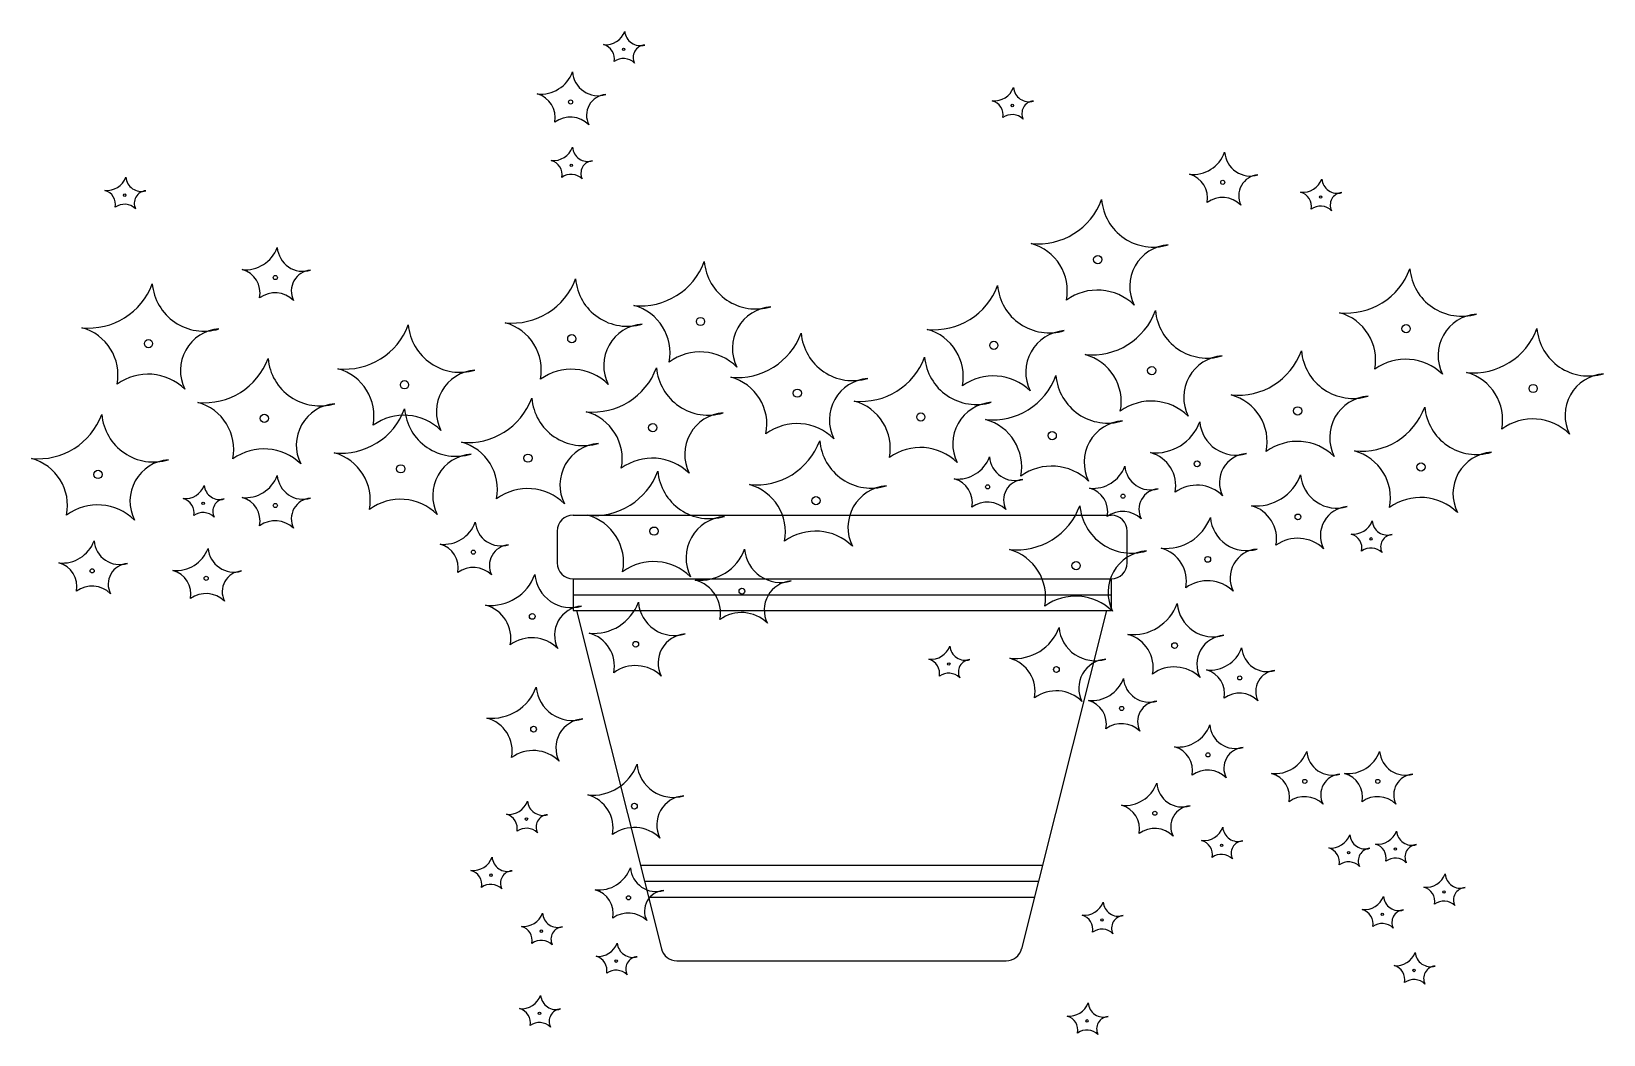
# Model space of a CAD drawing. Header units: millimetres. Extents: x 414.69 to 418.31, y 556.59 to 559.55.
# Drawn here: x 417.8208 to 418.3147, y 556.6566 to 556.9718 of the extents above; entities that cross this region are included whole.
import ezdxf

# ---------------------------------------------------------------- set-up
doc = ezdxf.new("R2010")
doc.units = ezdxf.units.MM

# ---------------------------------------------------------------- blocks, each defined once
blk = doc.blocks.new('COLGAN')
at = {"ltscale": 0.5}
for p, q in [((-0.0845432993167421, 0), (0.0845432993167492, 0)), ((-0.08954329931674465, -0.004999999999999005), (-0.08954329931674465, -0.01499999999999879)), ((0.08954329931674465, -0.01500000000000057), (0.08954329931674465, -0.004999999999999005)), ((-0.0845432993167492, -0.01999999999999957), (0.0845432993167421, -0.01999999999999957)), ((-0.08347019474958017, -0.02999999999999936), (-0.05678956538423563, -0.1362180960057024)), ((0.08305128113008209, -0.02999999999999936), (0.05637065176473754, -0.1362180960056989)), ((-0.0519402105693203, -0.1400000000000006), (0.05152129694982222, -0.1399999999999988))]:
    blk.add_line(p, q, dxfattribs=at)
at = {"color": 8, "ltscale": 0.5}
for p, q in [((-0.0845432993167492, -0.01999999999999957), (-0.0845432993167492, -0.02999999999999936)), ((0.0845432993167421, -0.01999999999999957), (0.0845432993167421, -0.02999999999999936)), ((-0.0845432993167492, -0.02499999999999858), (0.0845432993167421, -0.02499999999999858)), ((-0.0845432993167492, -0.02999999999999936), (0.0845432993167421, -0.02999999999999936)), ((-0.06337521630906195, -0.1100000000000012), (0.06295630268955676, -0.1100000000000012)), ((-0.06211928015653001, -0.115000000000002), (0.06170036653702482, -0.1150000000000002)), ((-0.06086334400399096, -0.120000000000001), (0.06044443038449288, -0.1199999999999974))]:
    blk.add_line(p, q, dxfattribs=at)
at = {"color": 3}
for centre, radius in [((-0.06866635262636578, 0.1463286379603481), 0.0003885486948055166), ((0.0534394414491004, 0.128720496060355), 0.0003885486948055166), ((-0.2254079223221197, 0.1005474639341593), 0.0003885486948055166), ((0.09724541261174835, 0.04542806300309721), 0.001295162316018389), ((0.2170753045480183, 0.03980182847383773), 0.001295162316018389), ((-0.1815296881856412, 0.03041082200361167), 0.001295162316018389), ((-0.05951664558291725, 0.02750382608160606), 0.001295162316018389), ((0.1148894821574089, -0.07530750062004721), 0.0006475811580091943), ((-0.09919279160682493, -0.09548987719323776), 0.0003885486948055166), ((0.1796545721643881, -0.1430318704956335), 0.0003885486948055166), ((0.07692133421898006, -0.1588791931194216), 0.0003885486948055166)]:
    blk.add_circle(centre, radius, dxfattribs=at)
at = {"color": 8}
for centre, radius in [((-0.08532865679917734, 0.1298245118685202), 0.0006475811580091943), ((0.1195507873517911, 0.1045861700589885), 0.0006475811580091943), ((0.08029332272217005, 0.0803005573869271), 0.001295162316018389), ((-0.1780821008096325, 0.07465233137210348), 0.0006475811580091943), ((-0.04450750382783042, 0.06085125957828552), 0.001295162316018389), ((0.1771560906545773, 0.05858385412980738), 0.001295162316018389), ((-0.2179266098969777, 0.05388834453693647), 0.001295162316018389), ((-0.08494878654835958, 0.05543230068141192), 0.001295162316018389), ((0.04763188295538612, 0.05334808767731047), 0.001295162316018389), ((-0.1375011503702481, 0.04097569951429847), 0.001295162316018389), ((-0.01407232832856664, 0.03834174387535327), 0.001295162316018389), ((0.1431073594920136, 0.03275856408453137), 0.001295162316018389), ((0.0659763895449359, 0.02500276030426818), 0.001295162316018389), ((-0.1386752520035799, 0.01456348666430785), 0.001295162316018389), ((-0.09870715059317092, 0.01791642846100672), 0.001295162316018389), ((0.1115007492981164, 0.01612997470379618), 0.000906613621212872), ((0.1818524717521299, 0.01515042218453644), 0.001295162316018389), ((-0.2337768738449313, 0.01280266738810099), 0.001295162316018389), ((-0.00823543350931999, 0.00457745760543915), 0.001295162316018389), ((0.045680706354851, 0.00889478866812432), 0.0006475811580091943), ((0.08820657619957473, 0.005976882833071073), 0.0006475811580091943), ((-0.2007519533546613, 0.003702683484194225), 0.0003885486948055166), ((-0.1780821008096325, 0.00304588001615258), 0.0006475811580091943), ((-0.05909971544019754, -0.005009927299642669), 0.001295162316018389), ((0.1661524987652072, -0.007449142262238695), 0.0003885486948055166), ((-0.115855108497513, -0.01162757156717475), 0.0006475811580091943), ((0.07348095406354105, -0.01584784509339165), 0.001295162316018389), ((0.1148361141325793, -0.01388272561563042), 0.000906613621212872), ((-0.1998028474884634, -0.01984470699694185), 0.0006475811580091943), ((-0.03150291941597771, -0.02388695057842938), 0.000906613621212872), ((-0.0973763431019492, -0.03180696253712334), 0.000906613621212872), ((-0.0648565550427378, -0.04056066732676911), 0.000906613621212872), ((0.1044131022043473, -0.04097750738448624), 0.000906613621212872), ((0.0334798535791947, -0.04677400013486732), 0.0003885486948055166), ((0.06730719703615762, -0.0484806920009806), 0.000906613621212872), ((0.1248955639429212, -0.05113061197072888), 0.0006475811580091943), ((0.08778965877473155, -0.06071799687580892), 0.0006475811580091943), ((0.1453246576566656, -0.08364435263646008), 0.0006475811580091943), ((0.1682552813552007, -0.08364435263646008), 0.0006475811580091943), ((-0.06527347246758097, -0.09141551040274365), 0.000906613621212872), ((0.09821265798508705, -0.0936485903147748), 0.0006475811580091943), ((0.1191887259433173, -0.1037070126230049), 0.0003885486948055166), ((0.1737841021513873, -0.1048808836634656), 0.0003885486948055166), ((-0.1103466871751024, -0.1130980190932327), 0.0003885486948055166), ((0.1890473343594934, -0.1183804642063322), 0.0003885486948055166), ((-0.0671301895845744, -0.1202111387148346), 0.0006475811580091943), ((0.08161771531653272, -0.1271845351563297), 0.0003885486948055166), ((0.1696747782294352, -0.1254237158801246), 0.0003885486948055166), ((-0.0944964232271488, -0.1307061609932241), 0.0003885486948055166), ((-0.07101454317514566, -0.1400971674634519), 0.0003885486948055166), ((-0.09508346768487286, -0.1565314383229861), 0.0003885486948055166)]:
    blk.add_circle(centre, radius, dxfattribs=at)
at = {"color": 6}
for centre, radius in [((-0.08510367374992711, 0.1099384831199011), 0.0003885486948055166), ((0.150302222099377, 0.09996052841392888), 0.0003885486948055166), ((0.02470125925685096, 0.03083857197437645), 0.001295162316018389), ((0.1431867025076485, -0.0005437420445453256), 0.000906613621212872), ((-0.2356127120241993, -0.01749696491602215), 0.0006475811580091943), ((-0.0969594129592295, -0.06723862175342532), 0.000906613621212872), ((0.1591079271188818, -0.1060547547039246), 0.0003885486948055166)]:
    blk.add_circle(centre, radius, dxfattribs=at)
at = {"color": 3}
for centre, radius, start, end in [((-0.07430481369758013, 0.1541905457297048), 0.006389277288983978, 264.2607335064543, 339.7404930215817), ((-0.06344562401892517, 0.1523885980815969), 0.004882478059328513, 184.8227235696845, 286.8149095490329), ((-0.07615390007894973, 0.1433836696270845), 0.004611250862035145, 349.0056524851302, 74.78547675895318), ((-0.06870859610332047, 0.1384956882868007), 0.004958557351118664, 45.46987553409949, 126.0588825550564), ((-0.06173780495638681, 0.143806904064812), 0.003919119424025097, 94.32288329585161, 206.9525475024504), ((0.04780098037788605, 0.1365824038297134), 0.006389277288983978, 264.2607335064543, 339.7404930215817), ((0.0586601700565339, 0.1347804561816019), 0.004882478059328513, 184.8227235696845, 286.8149095490329), ((0.04595189399651645, 0.1257755277270896), 0.004611250862035145, 349.0056524851302, 74.78547675895318), ((0.06036798911907937, 0.1261987621648188), 0.003919119424025097, 94.32288329585161, 206.9525475024504), ((0.0533971979721386, 0.1208875463868075), 0.004958557351118664, 45.46987553409949, 126.0588825550564), ((-0.2310463833933341, 0.1084093717035159), 0.006389277288983978, 264.2607335064543, 339.7404930215817), ((-0.2201871937146791, 0.1066074240554062), 0.004882478059328513, 184.8227235696845, 286.8149095490329), ((-0.2328954697747037, 0.09760249560089385), 0.004611250862035145, 349.0056524851302, 74.78547675895318), ((-0.2184793746521336, 0.09802573003862136), 0.003919119424025097, 94.32288329585161, 206.9525475024504), ((-0.2254501657990744, 0.09271451426061006), 0.004958557351118664, 45.46987553409949, 126.0588825550564), ((0.07845054237436955, 0.07163442223428795), 0.02129759096327993, 264.2607335064543, 339.7404930215817), ((0.114647841303217, 0.06562793007392287), 0.01627492686442837, 184.8227235696845, 286.8149095490329), ((0.1982804343106324, 0.06600818770502848), 0.02129759096327993, 264.2607335064543, 339.7404930215817), ((0.234477733239487, 0.06000169554466339), 0.01627492686442837, 184.8227235696845, 286.8149095490329), ((0.07228692110313517, 0.03561150189221607), 0.01537083620678382, 349.0056524851302, 74.78547675895318), ((0.1203405715116972, 0.03702228335131075), 0.01306373141341699, 94.32288329585161, 206.9525475024504), ((-0.20032455842302, 0.05661718123480242), 0.02129759096327993, 264.2607335064543, 339.7404930215817), ((-0.1641272594941725, 0.05061068907443556), 0.01627492686442837, 184.8227235696845, 286.8149095490329), ((-0.07831151582029605, 0.05371018531279503), 0.02129759096327993, 264.2607335064543, 339.7404930215817), ((-0.04211421689144856, 0.04770369315242817), 0.01627492686442837, 184.8227235696845, 286.8149095490329), ((0.1921168130394051, 0.02998526736295481), 0.01537083620678382, 349.0056524851302, 74.78547675895318), ((0.24017046344796, 0.03139604882204949), 0.01306373141341699, 94.32288329585161, 206.9525475024504), ((-0.2064881796942544, 0.02059426089272876), 0.01537083620678382, 349.0056524851302, 74.78547675895318), ((-0.1584345292856923, 0.02200504235182521), 0.01306373141341699, 94.32288329585161, 206.9525475024504), ((0.097104601021897, 0.01931823075793915), 0.01652852450372888, 45.46987553409949, 126.0588825550564), ((-0.08447513709153043, 0.01768726497072137), 0.01537083620678382, 349.0056524851302, 74.78547675895318), ((-0.03642148668296841, 0.01909804642981783), 0.01306373141341699, 94.32288329585161, 206.9525475024504), ((0.2169344929581669, 0.01369199622867967), 0.01652852450372888, 45.46987553409949, 126.0588825550564), ((-0.1816704997754925, 0.004300989758451834), 0.01652852450372888, 45.46987553409949, 126.0588825550564), ((-0.0596574571727686, 0.001393993836446228), 0.01652852450372888, 45.46987553409949, 126.0588825550564), ((0.105492047038716, -0.06220432100445095), 0.01064879548163996, 264.2607335064543, 339.7404930215817), ((0.1235906965031432, -0.06520756708463438), 0.008137463432214187, 184.8227235696845, 286.8149095490329), ((0.1024102364031023, -0.08021578117548955), 0.007685418103391909, 349.0056524851302, 74.78547675895318), ((0.1264370616073762, -0.07951039044594133), 0.006531865706708495, 94.32288329585161, 206.9525475024504), ((0.1148190763624797, -0.08836241674262624), 0.00826426225186444, 45.46987553409949, 126.0588825550564), ((-0.1048312526780393, -0.08762796942388107), 0.006389277288983978, 264.2607335064543, 339.7404930215817), ((-0.09397206299938432, -0.08942991707199077), 0.004882478059328513, 184.8227235696845, 286.8149095490329), ((-0.1066803390594089, -0.09843484552650317), 0.004611250862035145, 349.0056524851302, 74.78547675895318), ((-0.09923503508377962, -0.103322826866787), 0.004958557351118664, 45.46987553409949, 126.0588825550564), ((-0.09226424393683885, -0.09801161108877565), 0.003919119424025097, 94.32288329585161, 206.9525475024504), ((0.1740161110931737, -0.1351699627262768), 0.006389277288983978, 264.2607335064543, 339.7404930215817), ((0.1848753007718287, -0.1369719103743865), 0.004882478059328513, 184.8227235696845, 286.8149095490329), ((0.1721670247118041, -0.1459768388288989), 0.004611250862035145, 349.0056524851302, 74.78547675895318), ((0.1865831198343741, -0.1455536043911696), 0.003919119424025097, 94.32288329585161, 206.9525475024504), ((0.1796123286874334, -0.1508648201691809), 0.004958557351118664, 45.46987553409949, 126.0588825550564), ((0.07128287314776571, -0.1510172853500649), 0.006389277288983978, 264.2607335064543, 339.7404930215817), ((0.06943378676639611, -0.1618241614526852), 0.004611250862035145, 349.0056524851302, 74.78547675895318), ((0.08214206282642067, -0.1528192329981728), 0.004882478059328513, 184.8227235696845, 286.8149095490329), ((0.08384988188896614, -0.1614009270149577), 0.003919119424025097, 94.32288329585161, 206.9525475024504), ((0.07687909074202537, -0.166712142792969), 0.004958557351118664, 45.46987553409949, 126.0588825550564)]:
    blk.add_arc(centre, radius, start, end, dxfattribs=at)
at = {"color": 8}
for centre, radius, start, end in [((-0.09472609191787029, 0.1429276914841147), 0.01064879548163996, 264.2607335064543, 339.7404930215817), ((-0.076627442453443, 0.1399244454039312), 0.008137463432214187, 184.8227235696845, 286.8149095490329), ((-0.09780790255348393, 0.1249162313130778), 0.007685418103391909, 349.0056524851302, 74.78547675895318), ((-0.07378107734920292, 0.1256216220426261), 0.006531865706708495, 94.32288329585161, 206.9525475024504), ((-0.08539906259410657, 0.1167695957459394), 0.00826426225186444, 45.46987553409949, 126.0588825550564), ((0.1101533522330982, 0.1176893496745848), 0.01064879548163996, 264.2607335064543, 339.7404930215817), ((0.1282520016975255, 0.1146861035944013), 0.008137463432214187, 184.8227235696845, 286.8149095490329), ((0.1070715415974846, 0.09967788950354617), 0.007685418103391909, 349.0056524851302, 74.78547675895318), ((0.1310983668017656, 0.1003832802330962), 0.006531865706708495, 94.32288329585161, 206.9525475024504), ((0.06149845248479124, 0.1065069166181161), 0.02129759096327993, 264.2607335064543, 339.7404930215817), ((0.09769575141363873, 0.100500424457751), 0.01627492686442837, 184.8227235696845, 286.8149095490329), ((0.1194803815568619, 0.09153125393640948), 0.00826426225186444, 45.46987553409949, 126.0588825550564), ((-0.1874795359283254, 0.08775551098769796), 0.01064879548163996, 264.2607335064543, 339.7404930215817), ((-0.1693808864638982, 0.08475226490751453), 0.008137463432214187, 184.8227235696845, 286.8149095490329), ((0.05533483121355687, 0.0704839962760424), 0.01537083620678382, 349.0056524851302, 74.78547675895318), ((0.1033884816221189, 0.07189477773513886), 0.01306373141341699, 94.32288329585161, 206.9525475024504), ((-0.06330237406520922, 0.08705761880947804), 0.02129759096327993, 264.2607335064543, 339.7404930215817), ((-0.02710507513636173, 0.08105112664911118), 0.01627492686442837, 184.8227235696845, 286.8149095490329), ((-0.1905613465639391, 0.06974405081666113), 0.007685418103391909, 349.0056524851302, 74.78547675895318), ((-0.1665345213596581, 0.07044944154620936), 0.006531865706708495, 94.32288329585161, 206.9525475024504), ((-0.1037436567857384, 0.08163865991260266), 0.02129759096327993, 264.2607335064543, 339.7404930215817), ((-0.06754635785689089, 0.0756321677522358), 0.01627492686442837, 184.8227235696845, 286.8149095490329), ((0.1583612204171985, 0.08479021336099812), 0.02129759096327993, 264.2607335064543, 339.7404930215817), ((0.194558519346046, 0.07878372120063304), 0.01627492686442837, 184.8227235696845, 286.8149095490329), ((-0.2367214801343565, 0.08009470376812544), 0.02129759096327993, 264.2607335064543, 339.7404930215817), ((-0.200524181205509, 0.07408821160776036), 0.01627492686442837, 184.8227235696845, 286.8149095490329), ((-0.1781525066045617, 0.06159741524952267), 0.00826426225186444, 45.46987553409949, 126.0588825550564), ((0.02883701271800021, 0.07955444690849944), 0.02129759096327993, 264.2607335064543, 339.7404930215817), ((0.0650343116468548, 0.07354795474813258), 0.01627492686442837, 184.8227235696845, 286.8149095490329), ((0.0801525111323187, 0.05419072514176904), 0.01652852450372888, 45.46987553409949, 126.0588825550564), ((-0.0694659953364436, 0.05103469846740438), 0.01537083620678382, 349.0056524851302, 74.78547675895318), ((-0.02141234492788158, 0.05244547992649906), 0.01306373141341699, 94.32288329585161, 206.9525475024504), ((-0.1562960206076269, 0.06718205874548744), 0.02129759096327993, 264.2607335064543, 339.7404930215817), ((-0.1200987216787794, 0.06117556658512235), 0.01627492686442837, 184.8227235696845, 286.8149095490329), ((-0.1099072780569657, 0.045615739570529), 0.01537083620678382, 349.0056524851302, 74.78547675895318), ((-0.06185362764841074, 0.04702652102962546), 0.01306373141341699, 94.32288329585161, 206.9525475024504), ((0.1521975991459641, 0.04876729301892446), 0.01537083620678382, 349.0056524851302, 74.78547675895318), ((0.200251249554519, 0.05017807447801914), 0.01306373141341699, 94.32288329585161, 206.9525475024504), ((-0.2428851014055908, 0.04407178342605356), 0.01537083620678382, 349.0056524851302, 74.78547675895318), ((-0.1948314509970288, 0.04548256488514824), 0.01306373141341699, 94.32288329585161, 206.9525475024504), ((-0.03286719856594544, 0.06454810310654402), 0.02129759096327993, 264.2607335064543, 339.7404930215817), ((0.003330100362902044, 0.05854161094617893), 0.01627492686442837, 184.8227235696845, 286.8149095490329), ((0.02267339144677294, 0.04353152656642578), 0.01537083620678382, 349.0056524851302, 74.78547675895318), ((0.07072704185532785, 0.04494230802552224), 0.01306373141341699, 94.32288329585161, 206.9525475024504), ((-0.04464831541768177, 0.03474142733312746), 0.01652852450372888, 45.46987553409949, 126.0588825550564), ((0.1243124892546348, 0.05896492331572034), 0.02129759096327993, 264.2607335064543, 339.7404930215817), ((0.1605097881834823, 0.05295843115535526), 0.01627492686442837, 184.8227235696845, 286.8149095490329), ((-0.1624596418788613, 0.03115913840341378), 0.01537083620678382, 349.0056524851302, 74.78547675895318), ((-0.1144059914703064, 0.03256991986251023), 0.01306373141341699, 94.32288329585161, 206.9525475024504), ((-0.08508959813820383, 0.02932246843625386), 0.01652852450372888, 45.46987553409949, 126.0588825550564), ((0.1770152790647259, 0.03247402188464932), 0.01652852450372888, 45.46987553409949, 126.0588825550564), ((-0.218067421486829, 0.02777851229177841), 0.01652852450372888, 45.46987553409949, 126.0588825550564), ((-0.03903081983717982, 0.02852518276447213), 0.01537083620678382, 349.0056524851302, 74.78547675895318), ((0.009022830571375096, 0.02993596422356681), 0.01306373141341699, 94.32288329585161, 206.9525475024504), ((0.04749107136553476, 0.02723825543215064), 0.01652852450372888, 45.46987553409949, 126.0588825550564), ((0.0471815193075571, 0.05120911953545892), 0.02129759096327993, 264.2607335064543, 339.7404930215817), ((0.08337881823640458, 0.04520262737509206), 0.01627492686442837, 184.8227235696845, 286.8149095490329), ((-0.1175020208305568, 0.04412278769219924), 0.02129759096327993, 264.2607335064543, 339.7404930215817), ((-0.08130472190170934, 0.03811629553183238), 0.01627492686442837, 184.8227235696845, 286.8149095490329), ((0.1181488679834075, 0.02294200297364668), 0.01537083620678382, 349.0056524851302, 74.78547675895318), ((0.1662025183919624, 0.02435278443274314), 0.01306373141341699, 94.32288329585161, 206.9525475024504), ((-0.2525717440823101, 0.03900902661929173), 0.02129759096327993, 264.2607335064543, 339.7404930215817), ((-0.2163744451534626, 0.03300253445892665), 0.01627492686442837, 184.8227235696845, 286.8149095490329), ((-0.1574701222409587, 0.04076984589549681), 0.02129759096327993, 264.2607335064543, 339.7404930215817), ((-0.1376419619600995, 0.01486586726914041), 0.01652852450372888, 45.46987553409949, 126.0588825550564), ((-0.1212728233121112, 0.03476335373513173), 0.01627492686442837, 184.8227235696845, 286.8149095490329), ((0.04101789803632272, 0.01518619919338526), 0.01537083620678382, 349.0056524851302, 74.78547675895318), ((0.1630576015147511, 0.04135678141572896), 0.02129759096327993, 264.2607335064543, 339.7404930215817), ((0.1992549004435986, 0.0353502892553621), 0.01627492686442837, 184.8227235696845, 286.8149095490329), ((-0.01421313991841799, 0.01223191163019521), 0.01652852450372888, 45.46987553409949, 126.0588825550564), ((0.08907154844487764, 0.01659698065247994), 0.01306373141341699, 94.32288329585161, 206.9525475024504), ((0.09834434013195192, 0.03447442616563023), 0.01490831367429595, 264.2607335064543, 339.7404930215817), ((0.1236824493821445, 0.03026988165337308), 0.01139244880509986, 184.8227235696845, 286.8149095490329), ((-0.1236656421017841, 0.008099867350125578), 0.01537083620678382, 349.0056524851302, 74.78547675895318), ((-0.07561199169322919, 0.009510648809220257), 0.01306373141341699, 94.32288329585161, 206.9525475024504), ((-0.02703030374669879, 0.03078381683662812), 0.02129759096327993, 264.2607335064543, 339.7404930215817), ((0.009166995182148696, 0.02477732467626304), 0.01627492686442837, 184.8227235696845, 286.8149095490329), ((0.1429665479021622, 0.006648731839373312), 0.01652852450372888, 45.46987553409949, 126.0588825550564), ((0.1568939802435168, 0.005333861073655299), 0.01537083620678382, 349.0056524851302, 74.78547675895318), ((0.2049476306520717, 0.006744642532749978), 0.01306373141341699, 94.32288329585161, 206.9525475024504), ((-0.2587353653535445, 0.002986106277219847), 0.01537083620678382, 349.0056524851302, 74.78547675895318), ((-0.2106817149449824, 0.004396887736314525), 0.01306373141341699, 94.32288329585161, 206.9525475024504), ((-0.163633743512186, 0.00474692555342493), 0.01537083620678382, 349.0056524851302, 74.78547675895318), ((-0.115580093103631, 0.006157707012519609), 0.01306373141341699, 94.32288329585161, 206.9525475024504), ((0.03628327123615804, 0.02199796828372058), 0.01064879548163996, 264.2607335064543, 339.7404930215817), ((0.05438192070058534, 0.01899472220353715), 0.008137463432214187, 184.8227235696845, 286.8149095490329), ((0.06583557795508455, -0.001107071940889881), 0.01652852450372888, 45.46987553409949, 126.0588825550564), ((0.07880914108088177, 0.01908006244866556), 0.01064879548163996, 264.2607335064543, 339.7404930215817), ((0.09690779054530907, 0.01607681636848213), 0.008137463432214187, 184.8227235696845, 286.8149095490329), ((0.09402980524208715, 0.009258381926178672), 0.01075958534474867, 349.0056524851302, 74.78547675895318), ((0.1276673605280791, 0.01024592894754406), 0.009144611989391892, 94.32288329585161, 206.9525475024504), ((-0.1874795359283254, 0.01614905963174706), 0.01064879548163996, 264.2607335064543, 339.7404930215817), ((-0.1693808864638982, 0.01314581355156541), 0.008137463432214187, 184.8227235696845, 286.8149095490329), ((-0.07789458567758345, 0.02119643193154808), 0.02129759096327993, 264.2607335064543, 339.7404930215817), ((-0.04169728674872886, 0.01518993977118299), 0.01627492686442837, 184.8227235696845, 286.8149095490329), ((0.03320146060054441, 0.003986508112681975), 0.007685418103391909, 349.0056524851302, 74.78547675895318), ((0.05722828580482542, 0.004691898842231979), 0.006531865706708495, 94.32288329585161, 206.9525475024504), ((-0.2063904144258757, 0.01156459125355269), 0.006389277288983978, 264.2607335064543, 339.7404930215817), ((-0.2082395008072453, 0.0007577151509288171), 0.004611250862035145, 349.0056524851302, 74.78547675895318), ((-0.1955312247472207, 0.009762643605441212), 0.004882478059328513, 184.8227235696845, 286.8149095490329), ((-0.1938234056846753, 0.001180949588658109), 0.003919119424025097, 94.32288329585161, 206.9525475024504), ((-0.1905613465639391, -0.001862400539287989), 0.007685418103391909, 349.0056524851302, 74.78547675895318), ((-0.1665345213596581, -0.001157009809741538), 0.006531865706708495, 94.32288329585161, 206.9525475024504), ((-0.1388160635934241, -0.01154634558085021), 0.01652852450372888, 45.46987553409949, 126.0588825550564), ((-0.09884796218302228, -0.008193403784151343), 0.01652852450372888, 45.46987553409949, 126.0588825550564), ((-0.03319392501792606, -0.005239103505445541), 0.01537083620678382, 349.0056524851302, 74.78547675895318), ((0.01485972539062885, -0.003828322046349086), 0.01306373141341699, 94.32288329585161, 206.9525475024504), ((0.07572733044526814, 0.001068602277628727), 0.007685418103391909, 349.0056524851302, 74.78547675895318), ((0.09975415564954915, 0.001773993007176955), 0.006531865706708495, 94.32288329585161, 206.9525475024504), ((0.1114021811852197, -0.002146907867814463), 0.01156996715261022, 45.46987553409949, 126.0588825550564), ((0.1817116601622786, -0.01095941006062162), 0.01652852450372888, 45.46987553409949, 126.0588825550564), ((-0.2339176854347826, -0.01330716485705707), 0.01652852450372888, 45.46987553409949, 126.0588825550564), ((-0.200794196831616, -0.004130266189353193), 0.004958557351118664, 45.46987553409949, 126.0588825550564), ((-0.08405820694881072, -0.01482648841052558), 0.01537083620678382, 349.0056524851302, 74.78547675895318), ((0.04561030055992177, -0.00416012745445471), 0.00826426225186444, 45.46987553409949, 126.0588825550564), ((0.05468608382616225, 0.01035851413779909), 0.02129759096327993, 264.2607335064543, 339.7404930215817), ((0.09088338275500973, 0.00435202197743223), 0.01627492686442837, 184.8227235696845, 286.8149095490329), ((0.0881361704046455, -0.007078033289509733), 0.00826426225186444, 45.46987553409949, 126.0588825550564), ((-0.1781525066045617, -0.01000903610642645), 0.00826426225186444, 45.46987553409949, 126.0588825550564), ((-0.125252543616206, 0.00147560804841973), 0.01064879548163996, 264.2607335064543, 339.7404930215817), ((-0.1071538941517787, -0.001527638031763701), 0.008137463432214187, 184.8227235696845, 286.8149095490329), ((-0.03600455654025581, -0.01341570695143091), 0.01306373141341699, 94.32288329585161, 206.9525475024504), ((0.1016797049664149, 0.004461725846201858), 0.01490831367429595, 264.2607335064543, 339.7404930215817), ((0.1270178142166074, 0.0002571813339464768), 0.01139244880509986, 184.8227235696845, 286.8149095490329), ((0.1605140376939929, 0.0004127655071179959), 0.006389277288983978, 264.2607335064543, 339.7404930215817), ((0.1713732273726478, -0.001389182140989931), 0.004882478059328513, 184.8227235696845, 286.8149095490329), ((-0.1283343542518196, -0.01653585212261532), 0.007685418103391909, 349.0056524851302, 74.78547675895318), ((-0.1043075290475386, -0.01583046139306887), 0.006531865706708495, 94.32288329585161, 206.9525475024504), ((-0.008376245099171342, -0.02153237463971891), 0.01652852450372888, 45.46987553409949, 126.0588825550564), ((0.1586649513126233, -0.01039411059550233), 0.004611250862035145, 349.0056524851302, 74.78547675895318), ((0.1730810464351933, -0.009970876157773034), 0.003919119424025097, 94.32288329585161, 206.9525475024504), ((-0.2092002826071564, -0.006741527381347368), 0.01064879548163996, 264.2607335064543, 339.7404930215817), ((-0.1911016331427291, -0.009744773461530798), 0.008137463432214187, 184.8227235696845, 286.8149095490329), ((-0.0592405270300489, -0.03111975954480073), 0.01652852450372888, 45.46987553409949, 126.0588825550564), ((-0.04465932858214217, -0.005542499116595323), 0.01490831367429595, 264.2607335064543, 339.7404930215817), ((-0.01932121933194964, -0.009747043628852481), 0.01139244880509986, 184.8227235696845, 286.8149095490329), ((0.04852246255492787, -0.02566440620427457), 0.01537083620678382, 349.0056524851302, 74.78547675895318), ((0.09657611296348279, -0.02425362474517812), 0.01306373141341699, 94.32288329585161, 206.9525475024504), ((0.0973651700765501, -0.02075431839324793), 0.01075958534474867, 349.0056524851302, 74.78547675895318), ((0.1310027253625421, -0.01976677137188076), 0.009144611989391892, 94.32288329585161, 206.9525475024504), ((0.1661102552882525, -0.01528209193578434), 0.004958557351118664, 45.46987553409949, 126.0588825550564), ((-0.21228209324277, -0.02475298755238242), 0.007685418103391909, 349.0056524851302, 74.78547675895318), ((-0.188255268038489, -0.02404759682283597), 0.006531865706708495, 94.32288329585161, 206.9525475024504), ((-0.1159255142924422, -0.02468248768975556), 0.00826426225186444, 45.46987553409949, 126.0588825550564), ((-0.1105327522681137, -0.01346251107528929), 0.01490831367429595, 264.2607335064543, 339.7404930215817), ((-0.08519464301792112, -0.01766705558754644), 0.01139244880509986, 184.8227235696845, 286.8149095490329), ((-0.1998732532833927, -0.03289962311952088), 0.00826426225186444, 45.46987553409949, 126.0588825550564), ((-0.04897386347200694, -0.03075854335604689), 0.01075958534474867, 349.0056524851302, 74.78547675895318), ((-0.01533630818601495, -0.02977099633467972), 0.009144611989391892, 94.32288329585161, 206.9525475024504), ((0.1147375460196827, -0.03215960818724106), 0.01156996715261022, 45.46987553409949, 126.0588825550564), ((-0.1148472871579784, -0.03867855531474262), 0.01075958534474867, 349.0056524851302, 74.78547675895318), ((-0.08120973187198643, -0.03769100829337546), 0.009144611989391892, 94.32288329585161, 206.9525475024504), ((-0.07801296420890935, -0.02221621586493683), 0.01490831367429595, 264.2607335064543, 339.7404930215817), ((-0.05267485495870972, -0.02642076037719221), 0.01139244880509986, 184.8227235696845, 286.8149095490329), ((0.0733401424736897, -0.04195767733854971), 0.01652852450372888, 45.46987553409949, 126.0588825550564), ((0.09125669303818285, -0.02263305592265397), 0.01490831367429595, 264.2607335064543, 339.7404930215817), ((0.1165948022883754, -0.02683760043490935), 0.01139244880509986, 184.8227235696845, 286.8149095490329), ((-0.03160148752887437, -0.04216383315003824), 0.01156996715261022, 45.46987553409949, 126.0588825550564), ((-0.09747491121484586, -0.05008384510873398), 0.01156996715261022, 45.46987553409949, 126.0588825550564), ((-0.08232749909876702, -0.04743226010438661), 0.01075958534474867, 349.0056524851302, 74.78547675895318), ((-0.04868994381277503, -0.04644471308301945), 0.009144611989391892, 94.32288329585161, 206.9525475024504), ((0.05415078786999317, -0.03013624053914654), 0.01490831367429595, 264.2607335064543, 339.7404930215817), ((0.0794888971201857, -0.0343407850514037), 0.01139244880509986, 184.8227235696845, 286.8149095490329), ((0.08694215814831807, -0.04784910016210375), 0.01075958534474867, 349.0056524851302, 74.78547675895318), ((0.1205797134343101, -0.04686155314073659), 0.009144611989391892, 94.32288329585161, 206.9525475024504), ((0.02784139250798034, -0.03891209236551063), 0.006389277288983978, 264.2607335064543, 339.7404930215817), ((0.0387005821866353, -0.04071404001361856), 0.004882478059328513, 184.8227235696845, 286.8149095490329), ((0.1154981288242283, -0.03802743235513262), 0.01064879548163996, 264.2607335064543, 339.7404930215817), ((0.1335967782886556, -0.04103067843531605), 0.008137463432214187, 184.8227235696845, 286.8149095490329), ((-0.06495512315563445, -0.05883754989837975), 0.01156996715261022, 45.46987553409949, 126.0588825550564), ((0.02599230612661074, -0.04971896846813095), 0.004611250862035145, 349.0056524851302, 74.78547675895318), ((0.04040840124917366, -0.04929573403040166), 0.003919119424025097, 94.32288329585161, 206.9525475024504), ((0.0498362529801355, -0.05535228477859988), 0.01075958534474867, 349.0056524851302, 74.78547675895318), ((0.08347380826612039, -0.05436473775723272), 0.009144611989391892, 94.32288329585161, 206.9525475024504), ((0.1043145340914577, -0.05925438995609866), 0.01156996715261022, 45.46987553409949, 126.0588825550564), ((0.1124163181886146, -0.05603889252617122), 0.007685418103391909, 349.0056524851302, 74.78547675895318), ((0.1364431433928956, -0.055333501796623), 0.006531865706708495, 94.32288329585161, 206.9525475024504), ((0.03343761010224, -0.05460694980841296), 0.004958557351118664, 45.46987553409949, 126.0588825550564), ((0.0783922236560457, -0.04761481726021444), 0.01064879548163996, 264.2607335064543, 339.7404930215817), ((0.09649087312046589, -0.05061806334039787), 0.008137463432214187, 184.8227235696845, 286.8149095490329), ((0.06720862892326807, -0.06675757457259124), 0.01156996715261022, 45.46987553409949, 126.0588825550564), ((0.07531041302042496, -0.06562627743125127), 0.007685418103391909, 349.0056524851302, 74.78547675895318), ((0.09933723822470597, -0.06492088670170304), 0.006531865706708495, 94.32288329585161, 206.9525475024504), ((0.1248251581479991, -0.06418552809330791), 0.00826426225186444, 45.46987553409949, 126.0588825550564), ((0.08771925297980943, -0.07377291299838973), 0.00826426225186444, 45.46987553409949, 126.0588825550564), ((-0.07842988163374542, -0.0730710589409096), 0.01490831367429595, 264.2607335064543, 339.7404930215817), ((-0.05309177238355289, -0.07727560345316675), 0.01139244880509986, 184.8227235696845, 286.8149095490329), ((0.1359272225379797, -0.07054117302086382), 0.01064879548163996, 264.2607335064543, 339.7404930215817), ((0.1540258720023999, -0.07354441910104725), 0.008137463432214187, 184.8227235696845, 286.8149095490329), ((0.1588578462365078, -0.07054117302086382), 0.01064879548163996, 264.2607335064543, 339.7404930215817), ((0.1769564957009351, -0.07354441910104725), 0.008137463432214187, 184.8227235696845, 286.8149095490329), ((0.132845411902359, -0.08855263319190243), 0.007685418103391909, 349.0056524851302, 74.78547675895318), ((0.15687223710664, -0.08784724246235243), 0.006531865706708495, 94.32288329585161, 206.9525475024504), ((0.1557760356008941, -0.08855263319190243), 0.007685418103391909, 349.0056524851302, 74.78547675895318), ((0.1798028608051681, -0.08784724246235243), 0.006531865706708495, 94.32288329585161, 206.9525475024504), ((-0.0827444165236102, -0.09828710318036116), 0.01075958534474867, 349.0056524851302, 74.78547675895318), ((-0.0491068612376182, -0.097299556158994), 0.009144611989391892, 94.32288329585161, 206.9525475024504), ((0.0888152228664012, -0.08054541069917853), 0.01064879548163996, 264.2607335064543, 339.7404930215817), ((0.1069138723308214, -0.08354865677936196), 0.008137463432214187, 184.8227235696845, 286.8149095490329), ((0.1452542518617435, -0.09669926875903911), 0.00826426225186444, 45.46987553409949, 126.0588825550564), ((0.1681848755602715, -0.09669926875903911), 0.00826426225186444, 45.46987553409949, 126.0588825550564), ((0.08573341223078046, -0.09855687087021536), 0.007685418103391909, 349.0056524851302, 74.78547675895318), ((0.1097602374350615, -0.09785148014066891), 0.006531865706708495, 94.32288329585161, 206.9525475024504), ((-0.06537204058047053, -0.1096923929743543), 0.01156996715261022, 45.46987553409949, 126.0588825550564), ((0.09814225219016492, -0.1067035064373538), 0.00826426225186444, 45.46987553409949, 126.0588825550564), ((0.113550264872103, -0.09584510485364817), 0.006389277288983978, 264.2607335064543, 339.7404930215817), ((0.1244094545507579, -0.09764705250175787), 0.004882478059328513, 184.8227235696845, 286.8149095490329), ((0.1117011784907334, -0.1066519809562703), 0.004611250862035145, 349.0056524851302, 74.78547675895318), ((0.1261172736133034, -0.106228746518541), 0.003919119424025097, 94.32288329585161, 206.9525475024504), ((0.1681456410801729, -0.0970189758941089), 0.006389277288983978, 264.2607335064543, 339.7404930215817), ((0.1662965546988033, -0.1078258519967292), 0.004611250862035145, 349.0056524851302, 74.78547675895318), ((0.1790048307588279, -0.09882092354221683), 0.004882478059328513, 184.8227235696845, 286.8149095490329), ((0.1807126498213734, -0.1074026175589999), 0.003919119424025097, 94.32288329585161, 206.9525475024504), ((-0.1159851482463168, -0.1052361113238742), 0.006389277288983978, 264.2607335064543, 339.7404930215817), ((-0.1051259585676618, -0.1070380589719839), 0.004882478059328513, 184.8227235696845, 286.8149095490329), ((0.1191464824663626, -0.1115399622965523), 0.004958557351118664, 45.46987553409949, 126.0588825550564), ((0.1737418586744326, -0.1127138333370112), 0.004958557351118664, 45.46987553409949, 126.0588825550564), ((-0.1178342346276864, -0.1160429874264963), 0.004611250862035145, 349.0056524851302, 74.78547675895318), ((-0.1034181395051235, -0.115619752988767), 0.003919119424025097, 94.32288329585161, 206.9525475024504), ((-0.07652762470326024, -0.1071079590992383), 0.01064879548163996, 264.2607335064543, 339.7404930215817), ((-0.05842897523884005, -0.1101112051794217), 0.008137463432214187, 184.8227235696845, 286.8149095490329), ((0.183408873288279, -0.1105185564369755), 0.006389277288983978, 264.2607335064543, 339.7404930215817), ((0.194268062966934, -0.112320504085087), 0.004882478059328513, 184.8227235696845, 286.8149095490329), ((-0.1103889306520642, -0.1209309687667783), 0.004958557351118664, 45.46987553409949, 126.0588825550564), ((-0.07960943533888099, -0.1251194192702769), 0.007685418103391909, 349.0056524851302, 74.78547675895318), ((-0.05558261013459997, -0.1244140285407269), 0.006531865706708495, 94.32288329585161, 206.9525475024504), ((0.1815597869069094, -0.1213254325395994), 0.004611250862035145, 349.0056524851302, 74.78547675895318), ((0.1959758820294724, -0.1209021981018701), 0.003919119424025097, 94.32288329585161, 206.9525475024504), ((0.07597925424531837, -0.119322627386973), 0.006389277288983978, 264.2607335064543, 339.7404930215817), ((0.08683844392397333, -0.1211245750350827), 0.004882478059328513, 184.8227235696845, 286.8149095490329), ((0.1640363171582209, -0.1175618081107679), 0.006389277288983978, 264.2607335064543, 339.7404930215817), ((0.1748955068368758, -0.1193637557588758), 0.004882478059328513, 184.8227235696845, 286.8149095490329), ((0.1890050908825387, -0.1262134138798814), 0.004958557351118664, 45.46987553409949, 126.0588825550564), ((-0.1001348842983631, -0.1228442532238674), 0.006389277288983978, 264.2607335064543, 339.7404930215817), ((-0.08927569461970819, -0.1246462008719789), 0.004882478059328513, 184.8227235696845, 286.8149095490329), ((-0.06720059537949652, -0.1332660548374136), 0.00826426225186444, 45.46987553409949, 126.0588825550564), ((0.07413016786394877, -0.1301295034895951), 0.004611250862035145, 349.0056524851302, 74.78547675895318), ((0.0885462629865188, -0.1297062690518658), 0.003919119424025097, 94.32288329585161, 206.9525475024504), ((0.1621872307768513, -0.1283686842133882), 0.004611250862035145, 349.0056524851302, 74.78547675895318), ((0.1696325347524805, -0.1332566655536702), 0.004958557351118664, 45.46987553409949, 126.0588825550564), ((0.1766033258994213, -0.1279454497756589), 0.003919119424025097, 94.32288329585161, 206.9525475024504), ((-0.1019839706797327, -0.1336511293264913), 0.004611250862035145, 349.0056524851302, 74.78547675895318), ((-0.08756787555716983, -0.133227894888762), 0.003919119424025097, 94.32288329585161, 206.9525475024504), ((0.08157547183957803, -0.1350174848298771), 0.004958557351118664, 45.46987553409949, 126.0588825550564), ((-0.09453866670410349, -0.1385391106667733), 0.004958557351118664, 45.46987553409949, 126.0588825550564), ((-0.07665300424636001, -0.1322352596940952), 0.006389277288983978, 264.2607335064543, 339.7404930215817), ((-0.06579381456770506, -0.1340372073422049), 0.004882478059328513, 184.8227235696845, 286.8149095490329), ((-0.07850209062772961, -0.1430421357967173), 0.004611250862035145, 349.0056524851302, 74.78547675895318), ((-0.07105678665210036, -0.1479301171369993), 0.004958557351118664, 45.46987553409949, 126.0588825550564), ((-0.06408599550515959, -0.142618901358988), 0.003919119424025097, 94.32288329585161, 206.9525475024504), ((-0.1007219287560872, -0.1486695305536294), 0.006389277288983978, 264.2607335064543, 339.7404930215817), ((-0.08986273907743225, -0.1504714782017373), 0.004882478059328513, 184.8227235696845, 286.8149095490329), ((-0.1025710151374568, -0.1594764066562497), 0.004611250862035145, 349.0056524851302, 74.78547675895318), ((-0.08815492001489389, -0.1590531722185222), 0.003919119424025097, 94.32288329585161, 206.9525475024504), ((-0.09512571116182755, -0.1643643879965335), 0.004958557351118664, 45.46987553409949, 126.0588825550564)]:
    blk.add_arc(centre, radius, start, end, dxfattribs=at)
at = {"color": 6}
for centre, radius, start, end in [((-0.09074213482113436, 0.1178003908892578), 0.006389277288983978, 264.2607335064543, 339.7404930215817), ((-0.0798829451424865, 0.1159984432411498), 0.004882478059328513, 184.8227235696845, 286.8149095490329), ((-0.09259122120250396, 0.1069935147866374), 0.004611250862035145, 349.0056524851302, 74.78547675895318), ((-0.07817512607994104, 0.1074167492243667), 0.003919119424025097, 94.32288329585161, 206.9525475024504), ((-0.0851459172268818, 0.1021055334463554), 0.004958557351118664, 45.46987553409949, 126.0588825550564), ((0.1446637610281627, 0.1078224361832874), 0.006389277288983978, 264.2607335064543, 339.7404930215817), ((0.1555229507068177, 0.1060204885351759), 0.004882478059328513, 184.8227235696845, 286.8149095490329), ((0.1428146746467931, 0.09701556008066348), 0.004611250862035145, 349.0056524851302, 74.78547675895318), ((0.1572307697693631, 0.09743879451839277), 0.003919119424025097, 94.32288329585161, 206.9525475024504), ((0.1502599786224224, 0.09212757874038147), 0.004958557351118664, 45.46987553409949, 126.0588825550564), ((0.005906389019472158, 0.0570449312055672), 0.02129759096327993, 264.2607335064543, 339.7404930215817), ((0.04210368794831965, 0.05103843904520033), 0.01627492686442837, 184.8227235696845, 286.8149095490329), ((-0.0002572322517622183, 0.02102201086349353), 0.01537083620678382, 349.0056524851302, 74.78547675895318), ((0.0477964181567998, 0.02243279232258999), 0.01306373141341699, 94.32288329585161, 206.9525475024504), ((0.02456044766699961, 0.004728739729216613), 0.01652852450372888, 45.46987553409949, 126.0588825550564), ((0.130030293341477, 0.01780070941728873), 0.01490831367429595, 264.2607335064543, 339.7404930215817), ((0.1553684025916766, 0.01359616490503157), 0.01139244880509986, 184.8227235696845, 286.8149095490329), ((0.1257157584516193, -0.007415334822162833), 0.01075958534474867, 349.0056524851302, 74.78547675895318), ((0.1593533137376113, -0.00642778780079567), 0.009144611989391892, 94.32288329585161, 206.9525475024504), ((-0.2450101471428923, -0.004393785300427666), 0.01064879548163996, 264.2607335064543, 339.7404930215817), ((-0.226911497678465, -0.00739703138060932), 0.008137463432214187, 184.8227235696845, 286.8149095490329), ((0.1430881343947519, -0.01882062461615419), 0.01156996715261022, 45.46987553409949, 126.0588825550564), ((-0.2480919577785059, -0.0224052454714645), 0.007685418103391909, 349.0056524851302, 74.78547675895318), ((-0.2240651325742249, -0.02169985474191627), 0.006531865706708495, 94.32288329585161, 206.9525475024504), ((-0.2356831178191285, -0.03055188103860118), 0.00826426225186444, 45.46987553409949, 126.0588825550564), ((-0.1101158221254011, -0.04889417029159127), 0.01490831367429595, 264.2607335064543, 339.7404930215817), ((-0.08477771287520852, -0.05309871480384842), 0.01139244880509986, 184.8227235696845, 286.8149095490329), ((-0.1144303570152587, -0.07411021453104283), 0.01075958534474867, 349.0056524851302, 74.78547675895318), ((-0.08079280172927383, -0.07312266750967567), 0.009144611989391892, 94.32288329585161, 206.9525475024504), ((-0.09705798107212615, -0.08551550432503596), 0.01156996715261022, 45.46987553409949, 126.0588825550564), ((0.1534694660476674, -0.09819284693456609), 0.006389277288983978, 264.2607335064543, 339.7404930215817), ((0.1643286557263224, -0.09999479458267757), 0.004882478059328513, 184.8227235696845, 286.8149095490329), ((0.1516203796662978, -0.10899972303719), 0.004611250862035145, 349.0056524851302, 74.78547675895318), ((0.1660364747888678, -0.1085764885994607), 0.003919119424025097, 94.32288329585161, 206.9525475024504), ((0.1590656836419271, -0.113887704377472), 0.004958557351118664, 45.46987553409949, 126.0588825550564)]:
    blk.add_arc(centre, radius, start, end, dxfattribs=at)
at = {"ltscale": 0.5}
for centre, start, end in [((-0.0845432993167421, -0.004999999999999005), 90, 180), ((0.0845432993167492, -0.004999999999999005), 0, 90), ((-0.0845432993167492, -0.01499999999999879), 180, 270), ((0.0845432993167421, -0.01500000000000057), 269.9999999999996, 359.9999999999966), ((-0.0519402105693203, -0.1350000000000016), 194.100247488779, 270.0000000000008), ((0.05152129694982222, -0.134999999999998), 270.0000000000008, 345.899752511221)]:
    blk.add_arc(centre, 0.005, start, end, dxfattribs=at)

msp = doc.modelspace()

# ---------------------------------------------------------------- block references
at = {"ltscale": 0.5}
msp.add_blockref('COLGAN', (418.0755304999799, 556.8198043645385), dxfattribs=at)

doc.saveas('drawing.dxf')
